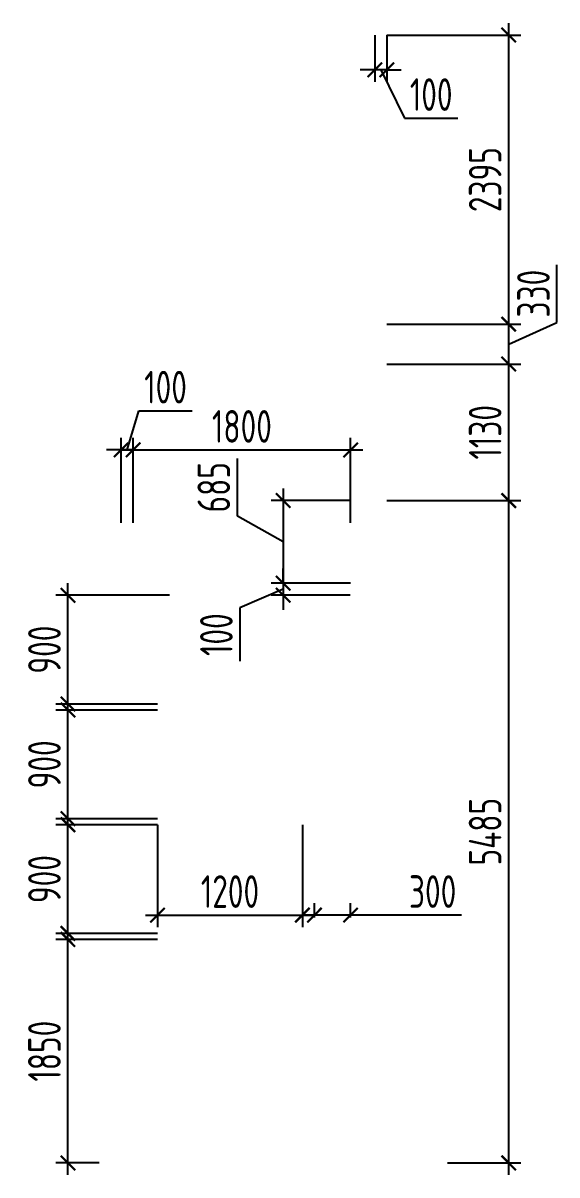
# Model space of a CAD drawing. Header units: millimetres. Extents: x -350007 to 535970, y -888 to 133718.
# Drawn here: x 243662 to 248085, y 61556 to 71096 of the extents above; entities that cross this region are included whole.
import ezdxf

# ---------------------------------------------------------------- set-up
doc = ezdxf.new("R2010")
doc.units = ezdxf.units.MM
doc.layers.add('АР_Размеры нов.', color=15, linetype='Continuous', lineweight=0)
doc.styles.add('ISOCPEUR', font='isocpeur.ttf', dxfattribs={"width": 0.7})
doc.dimstyles.new('R_100', dxfattribs={"dimtxt": 270, "dimasz": 120, "dimexe": 100, "dimexo": 0, "dimgap": 60, "dimtad": 1, "dimdec": 0, "dimrnd": 5, "dimzin": 0, "dimdsep": 46, "dimtxsty": 'ISOCPEUR', "dimblk": 'ARCHTICK', "dimcen": 0, "dimdle": 100, "dimclrd": 256, "dimclre": 256, "dimclrt": 256, "dimadec": 0, "dimazin": 0, "dimtfac": 2, "dimtdec": 0, "dimtofl": 0, "dimtmove": 1, "dimatfit": 3, "dimfxl": 1, "dimtvp": 3, "dimtolj": 1, "dimtzin": 0, "dimarcsym": 0})

# ---------------------------------------------------------------- blocks, each defined once
blk = doc.blocks.new('_ArchTick')
at = {"color": 0, "linetype": 'ByBlock', "const_width": 0.15}
blk.add_lwpolyline([(-0.5, -0.5), (0.5, 0.5)], dxfattribs=at)
blk = doc.blocks.new('*D2064')
at = {"layer": 'АР_Размеры нов.', "lineweight": -2, "ltscale": 500, "transparency": 16777216}
for p, q in [((245437.8, 67011.4), (245437.8, 67490.5)), ((245816.6, 67241.4), (245816.6, 66356.9)), ((246375.6, 67141.4), (245716.6, 67141.4)), ((245816.6, 66799.1), (245437.8, 67011.4)), ((246375.6, 66456.9), (245716.6, 66456.9))]:
    blk.add_line(p, q, dxfattribs=at)
at = {"layer": 'АР_Размеры нов.', "lineweight": -2, "ltscale": 500, "transparency": 16777216, "xscale": 120, "yscale": 120, "zscale": 120}
for p, rotation in [((245816.6, 67141.4), 90), ((245816.6, 66456.9), 270)]:
    blk.add_blockref('_ArchTick', p, dxfattribs=dict(at, rotation=rotation))
at = {"layer": 'АР_Размеры нов.', "lineweight": 13, "ltscale": 500, "transparency": 16777216, "insert": (245242.8, 67251), "char_height": 270, "attachment_point": 5, "rotation": 90, "style": 'ISOCPEUR'}
blk.add_mtext('\\A1;685', dxfattribs=at)
blk = doc.blocks.new('*D2065')
at = {"layer": 'АР_Размеры нов.', "lineweight": -2, "ltscale": 500, "transparency": 16777216}
for p, q in [((245816.6, 66456.9), (245816.6, 66576.9)), ((245816.6, 66406.9), (245458.7, 66251.2)), ((246375.6, 66456.9), (245716.6, 66456.9)), ((245816.6, 66456.9), (245816.6, 66356.9)), ((246373.2, 66356.9), (245716.6, 66356.9)), ((245816.6, 66356.9), (245816.6, 66236.9)), ((245458.7, 66251.2), (245458.7, 65809.9))]:
    blk.add_line(p, q, dxfattribs=at)
at = {"layer": 'АР_Размеры нов.', "lineweight": -2, "ltscale": 500, "transparency": 16777216, "xscale": 120, "yscale": 120, "zscale": 120}
for p, rotation in [((245816.6, 66456.9), 270), ((245816.6, 66356.9), 90)]:
    blk.add_blockref('_ArchTick', p, dxfattribs=dict(at, rotation=rotation))
at = {"layer": 'АР_Размеры нов.', "lineweight": 13, "ltscale": 500, "transparency": 16777216, "insert": (245263.7, 66030.5), "char_height": 270, "attachment_point": 5, "rotation": 90, "style": 'ISOCPEUR'}
blk.add_mtext('\\A1;100', dxfattribs=at)
blk = doc.blocks.new('*D2066')
at = {"layer": 'АР_Размеры нов.', "lineweight": -2, "ltscale": 500, "transparency": 16777216}
for p, q in [((244574.6, 66956.9), (244574.6, 67660.2)), ((246375.6, 66956.9), (246375.6, 67660.2)), ((244474.6, 67560.2), (246475.6, 67560.2))]:
    blk.add_line(p, q, dxfattribs=at)
at = {"layer": 'АР_Размеры нов.', "lineweight": -2, "ltscale": 500, "transparency": 16777216, "xscale": 120, "yscale": 120, "zscale": 120, "rotation": 180}
blk.add_blockref('_ArchTick', (244574.6, 67560.2), dxfattribs=at)
at = {"layer": 'АР_Размеры нов.', "lineweight": -2, "ltscale": 500, "transparency": 16777216, "xscale": 120, "yscale": 120, "zscale": 120}
blk.add_blockref('_ArchTick', (246375.6, 67560.2), dxfattribs=at)
at = {"layer": 'АР_Размеры нов.', "lineweight": 13, "ltscale": 500, "transparency": 16777216, "insert": (245475.1, 67755.2), "char_height": 270, "attachment_point": 5, "style": 'ISOCPEUR'}
blk.add_mtext('\\A1;1800', dxfattribs=at)
blk = doc.blocks.new('*D2067')
at = {"layer": 'АР_Размеры нов.', "lineweight": -2, "ltscale": 500, "transparency": 16777216}
for p, q in [((244524.6, 67560.2), (244622.1, 67885.2)), ((244622.1, 67885.2), (245063.4, 67885.2)), ((244474.6, 66956.9), (244474.6, 67660.2)), ((244574.6, 66956.9), (244574.6, 67660.2)), ((244474.6, 67560.2), (244354.6, 67560.2)), ((244574.6, 67560.2), (244474.6, 67560.2)), ((244574.6, 67560.2), (244694.6, 67560.2))]:
    blk.add_line(p, q, dxfattribs=at)
at = {"layer": 'АР_Размеры нов.', "lineweight": -2, "ltscale": 500, "transparency": 16777216, "xscale": 120, "yscale": 120, "zscale": 120}
blk.add_blockref('_ArchTick', (244474.6, 67560.2), dxfattribs=at)
at = {"layer": 'АР_Размеры нов.', "lineweight": -2, "ltscale": 500, "transparency": 16777216, "xscale": 120, "yscale": 120, "zscale": 120, "rotation": 180}
blk.add_blockref('_ArchTick', (244574.6, 67560.2), dxfattribs=at)
at = {"layer": 'АР_Размеры нов.', "lineweight": 13, "ltscale": 500, "transparency": 16777216, "insert": (244842.8, 68080.2), "char_height": 270, "attachment_point": 5, "style": 'ISOCPEUR'}
blk.add_mtext('\\A1;100', dxfattribs=at)
blk = doc.blocks.new('*D2068')
at = {"layer": 'АР_Размеры нов.', "lineweight": -2, "ltscale": 500, "transparency": 16777216}
for p, q in [((244034.4, 61555.7), (244034.4, 63605.7)), ((244776.4, 63505.7), (243934.4, 63505.7)), ((244293.3, 61655.7), (243934.4, 61655.7))]:
    blk.add_line(p, q, dxfattribs=at)
at = {"layer": 'АР_Размеры нов.', "lineweight": -2, "ltscale": 500, "transparency": 16777216, "xscale": 120, "yscale": 120, "zscale": 120}
for p, rotation in [((244034.4, 63505.7), 90), ((244034.4, 61655.7), 270)]:
    blk.add_blockref('_ArchTick', p, dxfattribs=dict(at, rotation=rotation))
at = {"layer": 'АР_Размеры нов.', "lineweight": 13, "ltscale": 500, "transparency": 16777216, "insert": (243839.4, 62580.7), "char_height": 270, "attachment_point": 5, "rotation": 90, "style": 'ISOCPEUR'}
blk.add_mtext('\\A1;1850', dxfattribs=at)
blk = doc.blocks.new('*D2069')
at = {"layer": 'АР_Размеры нов.', "lineweight": -2, "ltscale": 500, "transparency": 16777216}
for p, q in [((244034.4, 63455.7), (244034.4, 64555.7)), ((244776.4, 64455.7), (243934.4, 64455.7)), ((244776.4, 63555.7), (243934.4, 63555.7))]:
    blk.add_line(p, q, dxfattribs=at)
at = {"layer": 'АР_Размеры нов.', "lineweight": -2, "ltscale": 500, "transparency": 16777216, "xscale": 120, "yscale": 120, "zscale": 120}
for p, rotation in [((244034.4, 64455.7), 90), ((244034.4, 63555.7), 270)]:
    blk.add_blockref('_ArchTick', p, dxfattribs=dict(at, rotation=rotation))
at = {"layer": 'АР_Размеры нов.', "lineweight": 13, "ltscale": 500, "transparency": 16777216, "insert": (243839.4, 64005.7), "char_height": 270, "attachment_point": 5, "rotation": 90, "style": 'ISOCPEUR'}
blk.add_mtext('\\A1;900', dxfattribs=at)
blk = doc.blocks.new('*D2070')
at = {"layer": 'АР_Размеры нов.', "lineweight": -2, "ltscale": 500, "transparency": 16777216}
for p, q in [((244034.4, 64405.7), (244034.4, 65505.7)), ((244776.4, 65405.7), (243934.4, 65405.7)), ((244776.4, 64505.7), (243934.4, 64505.7))]:
    blk.add_line(p, q, dxfattribs=at)
at = {"layer": 'АР_Размеры нов.', "lineweight": -2, "ltscale": 500, "transparency": 16777216, "xscale": 120, "yscale": 120, "zscale": 120}
for p, rotation in [((244034.4, 65405.7), 90), ((244034.4, 64505.7), 270)]:
    blk.add_blockref('_ArchTick', p, dxfattribs=dict(at, rotation=rotation))
at = {"layer": 'АР_Размеры нов.', "lineweight": 13, "ltscale": 500, "transparency": 16777216, "insert": (243839.4, 64955.7), "char_height": 270, "attachment_point": 5, "rotation": 90, "style": 'ISOCPEUR'}
blk.add_mtext('\\A1;900', dxfattribs=at)
blk = doc.blocks.new('*D2071')
at = {"layer": 'АР_Размеры нов.', "lineweight": -2, "ltscale": 500, "transparency": 16777216}
for p, q in [((244034.4, 65355.7), (244034.4, 66456.9)), ((244874.2, 66356.9), (243934.4, 66356.9)), ((244776.4, 65455.7), (243934.4, 65455.7))]:
    blk.add_line(p, q, dxfattribs=at)
at = {"layer": 'АР_Размеры нов.', "lineweight": -2, "ltscale": 500, "transparency": 16777216, "xscale": 120, "yscale": 120, "zscale": 120}
for p, rotation in [((244034.4, 66356.9), 90), ((244034.4, 65455.7), 270)]:
    blk.add_blockref('_ArchTick', p, dxfattribs=dict(at, rotation=rotation))
at = {"layer": 'АР_Размеры нов.', "lineweight": 13, "ltscale": 500, "transparency": 16777216, "insert": (243839.4, 65906.3), "char_height": 270, "attachment_point": 5, "rotation": 90, "style": 'ISOCPEUR'}
blk.add_mtext('\\A1;900', dxfattribs=at)
blk = doc.blocks.new('*D2072')
at = {"layer": 'АР_Размеры нов.', "lineweight": -2, "ltscale": 500, "transparency": 16777216}
for p, q in [((246075.9, 63688.9), (246075.9, 63807.7)), ((246375.6, 63688.9), (246375.6, 63807.7)), ((246475.6, 63707.7), (245975.9, 63707.7)), ((247294.8, 63707.7), (246375.6, 63707.7))]:
    blk.add_line(p, q, dxfattribs=at)
at = {"layer": 'АР_Размеры нов.', "lineweight": -2, "ltscale": 500, "transparency": 16777216, "xscale": 120, "yscale": 120, "zscale": 120, "rotation": 180}
blk.add_blockref('_ArchTick', (246075.9, 63707.7), dxfattribs=at)
at = {"layer": 'АР_Размеры нов.', "lineweight": -2, "ltscale": 500, "transparency": 16777216, "xscale": 120, "yscale": 120, "zscale": 120}
blk.add_blockref('_ArchTick', (246375.6, 63707.7), dxfattribs=at)
at = {"layer": 'АР_Размеры нов.', "lineweight": 13, "ltscale": 500, "transparency": 16777216, "insert": (247055.2, 63902.7), "char_height": 270, "attachment_point": 5, "style": 'ISOCPEUR'}
blk.add_mtext('\\A1;300', dxfattribs=at)
blk = doc.blocks.new('*D2073')
at = {"layer": 'АР_Размеры нов.', "lineweight": -2, "ltscale": 500, "transparency": 16777216}
for p, q in [((244776.4, 64455.7), (244776.4, 63607.7)), ((245976.4, 64455.7), (245976.4, 63607.7)), ((244676.4, 63707.7), (246076.4, 63707.7))]:
    blk.add_line(p, q, dxfattribs=at)
at = {"layer": 'АР_Размеры нов.', "lineweight": -2, "ltscale": 500, "transparency": 16777216, "xscale": 120, "yscale": 120, "zscale": 120, "rotation": 180}
blk.add_blockref('_ArchTick', (244776.4, 63707.7), dxfattribs=at)
at = {"layer": 'АР_Размеры нов.', "lineweight": -2, "ltscale": 500, "transparency": 16777216, "xscale": 120, "yscale": 120, "zscale": 120}
blk.add_blockref('_ArchTick', (245976.4, 63707.7), dxfattribs=at)
at = {"layer": 'АР_Размеры нов.', "lineweight": 13, "ltscale": 500, "transparency": 16777216, "insert": (245376.4, 63902.7), "char_height": 270, "attachment_point": 5, "style": 'ISOCPEUR'}
blk.add_mtext('\\A1;1200', dxfattribs=at)
blk = doc.blocks.new('*D2074')
at = {"layer": 'АР_Размеры нов.', "lineweight": -2, "ltscale": 500, "transparency": 16777216}
for p, q in [((247685, 61555.7), (247685, 67241.4)), ((246675.6, 67141.4), (247785, 67141.4)), ((247178.6, 61655.7), (247785, 61655.7))]:
    blk.add_line(p, q, dxfattribs=at)
at = {"layer": 'АР_Размеры нов.', "lineweight": -2, "ltscale": 500, "transparency": 16777216, "xscale": 120, "yscale": 120, "zscale": 120}
for p, rotation in [((247685, 67141.4), 90), ((247685, 61655.7), 270)]:
    blk.add_blockref('_ArchTick', p, dxfattribs=dict(at, rotation=rotation))
at = {"layer": 'АР_Размеры нов.', "lineweight": 13, "ltscale": 500, "transparency": 16777216, "insert": (247490, 64398.5), "char_height": 270, "attachment_point": 5, "rotation": 90, "style": 'ISOCPEUR'}
blk.add_mtext('\\A1;5485', dxfattribs=at)
blk = doc.blocks.new('*D2075')
at = {"layer": 'АР_Размеры нов.', "lineweight": -2, "ltscale": 500, "transparency": 16777216}
for p, q in [((247685, 67041.4), (247685, 68371.4)), ((246675.6, 68271.4), (247785, 68271.4)), ((246675.6, 67141.4), (247785, 67141.4))]:
    blk.add_line(p, q, dxfattribs=at)
at = {"layer": 'АР_Размеры нов.', "lineweight": -2, "ltscale": 500, "transparency": 16777216, "xscale": 120, "yscale": 120, "zscale": 120}
for p, rotation in [((247685, 68271.4), 90), ((247685, 67141.4), 270)]:
    blk.add_blockref('_ArchTick', p, dxfattribs=dict(at, rotation=rotation))
at = {"layer": 'АР_Размеры нов.', "lineweight": 13, "ltscale": 500, "transparency": 16777216, "insert": (247490, 67706.4), "char_height": 270, "attachment_point": 5, "rotation": 90, "style": 'ISOCPEUR'}
blk.add_mtext('\\A1;1130', dxfattribs=at)
blk = doc.blocks.new('*D2076')
at = {"layer": 'АР_Размеры нов.', "lineweight": -2, "ltscale": 500, "transparency": 16777216}
for p, q in [((248085, 68615.2), (248085, 69094.3)), ((247685, 68171.4), (247685, 68701.9)), ((246675.6, 68601.9), (247785, 68601.9)), ((247685, 68436.7), (248085, 68615.2)), ((246675.6, 68271.4), (247785, 68271.4))]:
    blk.add_line(p, q, dxfattribs=at)
at = {"layer": 'АР_Размеры нов.', "lineweight": -2, "ltscale": 500, "transparency": 16777216, "xscale": 120, "yscale": 120, "zscale": 120}
for p, rotation in [((247685, 68601.9), 90), ((247685, 68271.4), 270)]:
    blk.add_blockref('_ArchTick', p, dxfattribs=dict(at, rotation=rotation))
at = {"layer": 'АР_Размеры нов.', "lineweight": 13, "ltscale": 500, "transparency": 16777216, "insert": (247890, 68854.7), "char_height": 270, "attachment_point": 5, "rotation": 90, "style": 'ISOCPEUR'}
blk.add_mtext('\\A1;330', dxfattribs=at)
blk = doc.blocks.new('*D2077')
at = {"layer": 'АР_Размеры нов.', "lineweight": -2, "ltscale": 500, "transparency": 16777216}
for p, q in [((247685, 68501.9), (247685, 71095.7)), ((246675.6, 70995.7), (247785, 70995.7)), ((246675.6, 68601.9), (247785, 68601.9))]:
    blk.add_line(p, q, dxfattribs=at)
at = {"layer": 'АР_Размеры нов.', "lineweight": -2, "ltscale": 500, "transparency": 16777216, "xscale": 120, "yscale": 120, "zscale": 120}
for p, rotation in [((247685, 70995.7), 90), ((247685, 68601.9), 270)]:
    blk.add_blockref('_ArchTick', p, dxfattribs=dict(at, rotation=rotation))
at = {"layer": 'АР_Размеры нов.', "lineweight": 13, "ltscale": 500, "transparency": 16777216, "insert": (247490, 69798.8), "char_height": 270, "attachment_point": 5, "rotation": 90, "style": 'ISOCPEUR'}
blk.add_mtext('\\A1;2395', dxfattribs=at)
blk = doc.blocks.new('*D2556')
at = {"layer": 'АР_Размеры нов.', "lineweight": -2, "ltscale": 500, "transparency": 16777216}
for p, q in [((246575.6, 70995.7), (246575.6, 70608.1)), ((246675.6, 70995.7), (246675.6, 70608.1)), ((246575.6, 70708.1), (246455.6, 70708.1)), ((246675.6, 70708.1), (246575.6, 70708.1)), ((246625.6, 70708.1), (246822.5, 70308.1)), ((246675.6, 70708.1), (246795.6, 70708.1)), ((246822.5, 70308.1), (247263.8, 70308.1))]:
    blk.add_line(p, q, dxfattribs=at)
at = {"layer": 'АР_Размеры нов.', "lineweight": -2, "ltscale": 500, "transparency": 16777216, "xscale": 120, "yscale": 120, "zscale": 120}
blk.add_blockref('_ArchTick', (246575.6, 70708.1), dxfattribs=at)
at = {"layer": 'АР_Размеры нов.', "lineweight": -2, "ltscale": 500, "transparency": 16777216, "xscale": 120, "yscale": 120, "zscale": 120, "rotation": 180}
blk.add_blockref('_ArchTick', (246675.6, 70708.1), dxfattribs=at)
at = {"layer": 'АР_Размеры нов.', "lineweight": 13, "ltscale": 500, "transparency": 16777216, "insert": (247043.1, 70503.1), "char_height": 270, "attachment_point": 5, "style": 'ISOCPEUR'}
blk.add_mtext('\\A1;100', dxfattribs=at)

msp = doc.modelspace()

# ---------------------------------------------------------------- dimensions: what is measured, and where the dimension line sits
at = {"layer": 'АР_Размеры нов.', "lineweight": 13, "ltscale": 500}
for base, p1, p2, picture, middle in [((247685, 70995.7), (246675.6, 68601.9), (246675.6, 70995.7), '*D2077', (247490, 69798.8)), ((247685, 68271.4), (246675.6, 67141.4), (246675.6, 68271.4), '*D2075', (247490, 67706.4)), ((247685, 67141.4), (247178.6, 61655.7), (246675.6, 67141.4), '*D2074', (247490, 64398.5)), ((244034.4, 66356.9), (244776.4, 65455.7), (244874.2, 66356.9), '*D2071', (243839.4, 65906.3)), ((244034.4, 65405.7), (244776.4, 64505.7), (244776.4, 65405.7), '*D2070', (243839.4, 64955.7)), ((244034.4, 64455.7), (244776.4, 63555.7), (244776.4, 64455.7), '*D2069', (243839.4, 64005.7)), ((244034.4, 63505.7), (244293.3, 61655.7), (244776.4, 63505.7), '*D2068', (243839.4, 62580.7))]:
    dim = msp.add_linear_dim(base=base, p1=p1, p2=p2, angle=90, dimstyle='R_100', override={"dimpost": '\\X'}, dxfattribs=at)
    dim.commit()
    dim.dimension.update_dxf_attribs({"geometry": picture, "text_midpoint": middle})
for base, p1, p2, picture, middle in [((246575.6, 70708.1), (246675.6, 70995.7), (246575.6, 70995.7), '*D2556', (246882.5, 70308.1)), ((246075.9, 63707.7), (246375.6, 63688.9), (246075.9, 63688.9), '*D2072', (247055.2, 63523.3))]:
    dim = msp.add_linear_dim(base=base, p1=p1, p2=p2, dimstyle='R_100', override={"dimpost": '\\X'}, dxfattribs=at)
    dim.commit()
    dim.dimension.update_dxf_attribs({"geometry": picture, "text_midpoint": middle, "dimtype": 160})
for base, p1, p2, picture, middle in [((247684.9581, 68601.9438), (246675.6145, 68271.3605), (246675.6489, 68601.9438), '*D2076', (248084.9581, 68675.1521)), ((245816.5701, 66456.9319), (246375.6145, 67141.3633), (246375.6145, 66456.9319), '*D2064', (245437.7965, 67071.4275)), ((245816.6, 66356.9), (246375.6, 66456.9), (246373.2, 66356.9), '*D2065', (245458.7, 66191.2))]:
    dim = msp.add_linear_dim(base=base, p1=p1, p2=p2, angle=90, dimstyle='R_100', override={"dimpost": '\\X'}, dxfattribs=at)
    dim.commit()
    dim.dimension.update_dxf_attribs({"geometry": picture, "text_midpoint": middle, "dimtype": 160})
for base, p1, p2, picture, middle in [((244474.6, 67560.2), (244574.6, 66956.9), (244474.6, 66956.9), '*D2067', (244682.1, 68080.2)), ((246375.6, 67560.2), (244574.6, 66956.9), (246375.6, 66956.9), '*D2066', (245475.1, 67755.2)), ((245976.4, 63707.7), (244776.4, 64455.7), (245976.4, 64455.7), '*D2073', (245376.4, 63902.7))]:
    dim = msp.add_linear_dim(base=base, p1=p1, p2=p2, dimstyle='R_100', override={"dimpost": '\\X'}, dxfattribs=at)
    dim.commit()
    dim.dimension.update_dxf_attribs({"geometry": picture, "text_midpoint": middle})

doc.saveas('drawing.dxf')
